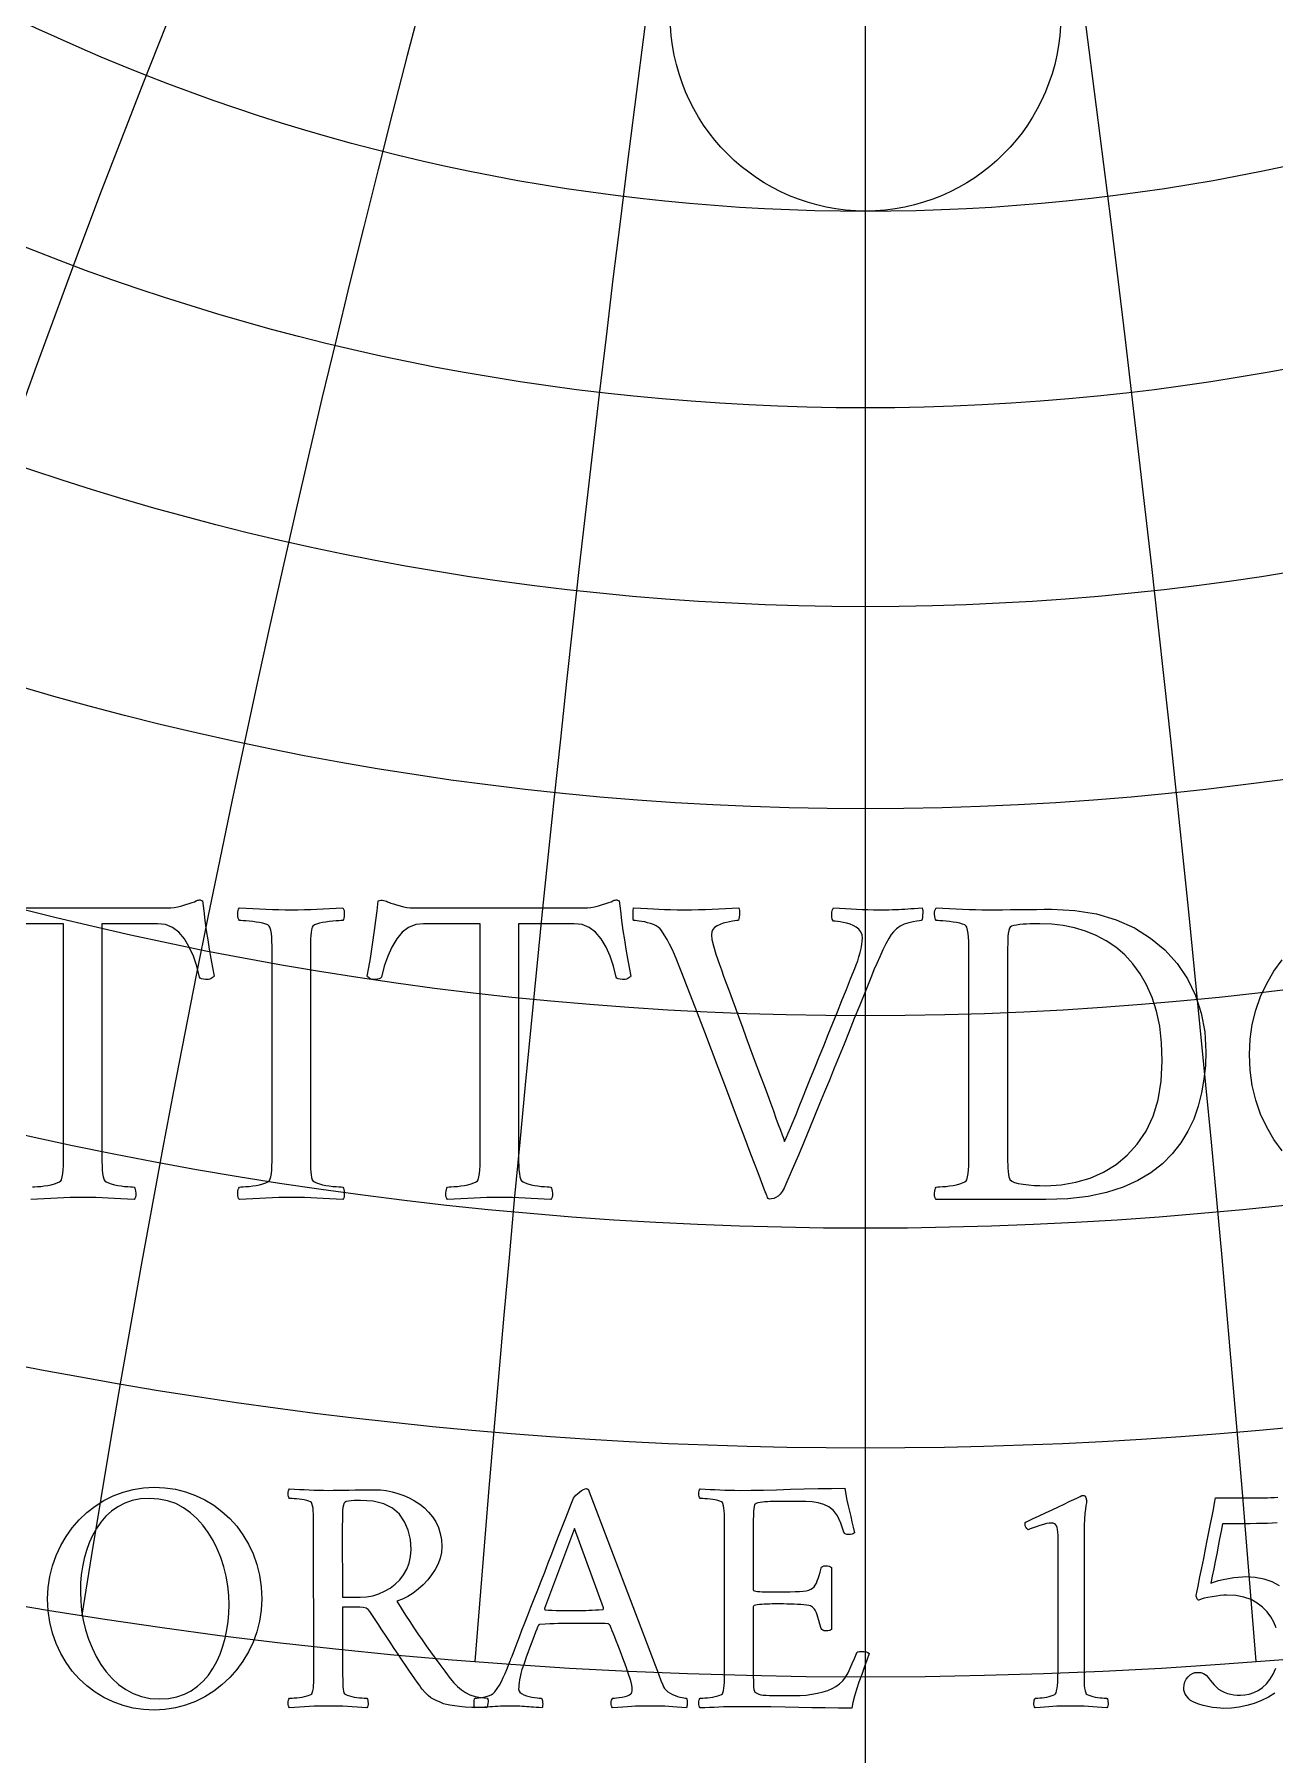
# Model space of a CAD drawing. Header units: millimetres. Extents: x -55 to 55, y -55 to 56.
# Drawn here: x -7.87 to 3.87, y -16.48 to -0.18 of the extents above; entities that cross this region are included whole.
import ezdxf

# ---------------------------------------------------------------- set-up
doc = ezdxf.new("R2010")
doc.units = ezdxf.units.MM
for name, color, linetype in [('CUT_INNER', 6, 'Continuous'), ('CUT_OUTER', 1, 'Continuous'), ('ENGRAVE', 7, 'Continuous'), ('ENGRAVE_FINE', 8, 'Continuous'), ('TEXT', 5, 'Continuous')]:
    doc.layers.add(name, color=color, linetype=linetype)

msp = doc.modelspace()

# ---------------------------------------------------------------- linework, layer by layer
at = {"layer": 'CUT_INNER'}
msp.add_circle((0, 0), 1.85, dxfattribs=at)
at = {"layer": 'CUT_OUTER'}
msp.add_arc((-0.0002, -0.0001), 54.7499, 132.89036, 87.80158, dxfattribs=at)
at = {"layer": 'ENGRAVE'}
msp.add_lwpolyline([(0, -54), (0, 54)], dxfattribs=at)
for centre, radius in [((0, 0), 54), ((0, 20.5693), 28.0828), ((0, 19.0262), 24.6247), ((0, 17.7713), 21.4865), ((0, 0), 35.3478), ((0, 16.7477), 18.6002), ((0, 0), 23.1383)]:
    msp.add_circle(centre, radius, dxfattribs=at)
for centre, radius, start, end in [((0, 22.4797), 31.9512, 104.6529, 75.3471), ((0, 24.8695), 36.3547, 147.33942, 32.66058), ((0, 27.9026), 41.4714, 169.60534, 10.39466), ((0, 31.8273), 47.5652, 186.81771, 353.18229)]:
    msp.add_arc(centre, radius, start, end, dxfattribs=at)
at = {"layer": 'ENGRAVE_FINE'}
for centre, radius, start, end in [((-299.594, -39.2577), 304.2157, 4.461368, 17.676322), ((-299.594, -39.2577), 304.2157, 4.461368, 17.676322), ((299.594, -39.2577), 304.2157, 162.323678, 175.538632), ((299.594, -39.2577), 304.2157, 162.323678, 175.538632), ((-145.1396, -39.2577), 154.4544, 8.977692, 35.48643), ((-145.1396, -39.2577), 154.4544, 8.977692, 35.48643), ((145.1396, -39.2577), 154.4544, 144.51357, 171.022308), ((145.1396, -39.2577), 154.4544, 144.51357, 171.022308), ((-91.4982, -39.2577), 105.653, 13.606314, 53.548789), ((-91.4982, -39.2577), 105.653, 13.606314, 53.548789), ((91.4982, -39.2577), 105.653, 126.451211, 166.393686), ((91.4982, -39.2577), 105.653, 126.451211, 166.393686), ((-62.9562, -39.2577), 82.1834, 18.409528, 71.93986), ((-62.9562, -39.2577), 82.1834, 18.409528, 71.93986), ((62.9562, -39.2577), 82.1834, 108.06014, 161.590472), ((62.9562, -39.2577), 82.1834, 108.06014, 161.590472), ((-44.3267, -39.2577), 68.9601, 23.457516, 90.642678), ((-44.3267, -39.2577), 68.9601, 23.457516, 90.642678), ((44.3267, -39.2577), 68.9601, 89.357322, 156.542484), ((44.3267, -39.2577), 68.9601, 89.357322, 156.542484), ((-30.4994, -39.2577), 60.9988, 28.831877, 104.724148), ((-30.4994, -39.2577), 60.9988, 28.831877, 104.724148), ((30.4994, -39.2577), 60.9988, 75.275852, 151.168123), ((30.4994, -39.2577), 60.9988, 75.275852, 151.168123), ((-19.2273, -39.2577), 56.2168, 34.62999, 115.09932), ((-19.2273, -39.2577), 56.2168, 34.62999, 115.09932), ((19.2273, -39.2577), 56.2168, 64.90068, 145.37001), ((19.2273, -39.2577), 56.2168, 64.90068, 145.37001), ((-9.3147, -39.2577), 53.6414, 40.97049, 124.0989), ((-9.3147, -39.2577), 53.6414, 40.97049, 124.0989), ((9.3147, -39.2577), 53.6414, 55.9011, 139.02951), ((9.3147, -39.2577), 53.6414, 55.9011, 139.02951), ((0, 54.4824), 77.4375, 225.796451, 314.203549)]:
    msp.add_arc(centre, radius, start, end, dxfattribs=at)
at = {"layer": 'TEXT'}
for points in [[(-8.2351, -8.4535), (-6.6085, -8.4535), (-6.5811, -8.4522), (-6.55, -8.4482), (-6.5151, -8.4416), (-6.4765, -8.4322), (-6.4387, -8.4219), (-6.4063, -8.412), (-6.3791, -8.4027), (-6.3573, -8.3939), (-6.3416, -8.3865), (-6.3285, -8.3811), (-6.3182, -8.378), (-6.3105, -8.3769), (-6.3038, -8.3774), (-6.2966, -8.379), (-6.2889, -8.3817), (-6.2806, -8.3854), (-6.2696, -8.4804), (-6.2578, -8.5738), (-6.2451, -8.6656), (-6.2317, -8.7559), (-6.2174, -8.8445), (-6.2024, -8.9315), (-6.1866, -9.0169), (-6.1699, -9.1008), (-6.175, -9.1053), (-6.1816, -9.1103), (-6.1899, -9.1159), (-6.1997, -9.122), (-6.2109, -9.1274), (-6.2232, -9.1306), (-6.2365, -9.1316), (-6.2508, -9.1306), (-6.2721, -9.1292), (-6.2892, -9.1252), (-6.3019, -9.1186), (-6.3105, -9.1093), (-6.3352, -9.0052), (-6.3669, -8.9102), (-6.4055, -8.8242), (-6.451, -8.7473), (-6.5037, -8.684), (-6.5638, -8.6388), (-6.6314, -8.6116), (-6.7065, -8.6026), (-7.2345, -8.6026), (-7.2345, -10.7231), (-7.2343, -10.7691), (-7.2339, -10.8136), (-7.2333, -10.8564), (-7.2323, -10.8977), (-7.2303, -10.9362), (-7.2265, -10.9711), (-7.2207, -11.0022), (-7.2132, -11.0297), (-7.2057, -11.04), (-7.1919, -11.0499), (-7.1716, -11.0592), (-7.145, -11.068), (-7.1148, -11.0758), (-7.0838, -11.0824), (-7.052, -11.0875), (-7.0194, -11.0914), (-6.9889, -11.0942), (-6.9635, -11.0962), (-6.9432, -11.0974), (-6.9279, -11.0978), (-6.9221, -11.1079), (-6.9178, -11.1212), (-6.9147, -11.1377), (-6.913, -11.1574), (-6.9131, -11.1771), (-6.9156, -11.1936), (-6.9206, -11.2069), (-6.9279, -11.217), (-6.9911, -11.2129), (-7.053, -11.209), (-7.1135, -11.2054), (-7.1727, -11.2021), (-7.2317, -11.1993), (-7.2914, -11.1973), (-7.3519, -11.1961), (-7.4133, -11.1957), (-7.4732, -11.1961), (-7.5336, -11.1973), (-7.5945, -11.1993), (-7.656, -11.2021), (-7.718, -11.2054), (-7.7805, -11.209), (-7.8436, -11.2129), (-7.9072, -11.217)], [(-7.8918, -11.0974), (-7.871, -11.0962), (-7.845, -11.0942), (-7.8135, -11.0914), (-7.7799, -11.0875), (-7.747, -11.0824), (-7.7149, -11.0758), (-7.6837, -11.068), (-7.6564, -11.0592), (-7.6363, -11.0499), (-7.6234, -11.04), (-7.6177, -11.0297), (-7.6101, -11.0022), (-7.6044, -10.9711), (-7.6005, -10.9362), (-7.5985, -10.8977), (-7.5976, -10.8564), (-7.5969, -10.8136), (-7.5965, -10.7691), (-7.5964, -10.7231), (-7.5964, -8.6026), (-8.1329, -8.6026)], [(3.9468, -10.754), (3.869, -10.6464), (3.801, -10.5304), (3.7428, -10.4059), (3.6963, -10.274), (3.663, -10.136), (3.643, -9.9919), (3.6364, -9.8417), (3.643, -9.6972), (3.663, -9.5574), (3.6963, -9.4225), (3.7428, -9.2924), (3.801, -9.1685), (3.869, -9.0523), (3.9468, -8.9439)], [(3.8906, -15.2753), (3.869, -15.2223), (3.8405, -15.1708), (3.8047, -15.1233), (3.7615, -15.0797), (3.7109, -15.0402), (3.652, -15.0074), (3.584, -14.9839), (3.5067, -14.9699), (3.4203, -14.9652), (3.3925, -14.9661), (3.3604, -14.9688), (3.3239, -14.9733), (3.283, -14.9795), (3.2428, -14.987), (3.2087, -14.9951), (3.1806, -15.0038), (3.1584, -15.0131), (3.1537, -15.0122), (3.1492, -15.0095), (3.1449, -15.005), (3.1409, -14.9987), (3.1374, -14.9914), (3.1349, -14.9839), (3.1334, -14.9763), (3.1329, -14.9684), (3.1504, -14.8805), (3.168, -14.7927), (3.1856, -14.7049), (3.2031, -14.6171), (3.2204, -14.5308), (3.2371, -14.4474), (3.2531, -14.3671), (3.2686, -14.2897), (3.2829, -14.2174), (3.2953, -14.152), (3.306, -14.0936), (3.3149, -14.0422), (3.7748, -14.0422), (3.8069, -14.0418), (3.8394, -14.0406), (3.8724, -14.0386), (3.9057, -14.0359)], [(3.8977, -14.2786), (3.8546, -14.2818), (3.8079, -14.2846), (3.7572, -14.2865), (3.7025, -14.2877), (3.6438, -14.2881), (3.382, -14.2881), (3.3677, -14.3587), (3.3536, -14.4299), (3.3398, -14.5016), (3.3261, -14.574), (3.3124, -14.6457), (3.2985, -14.7157), (3.2845, -14.7838), (3.2702, -14.8502), (3.3046, -14.8379), (3.344, -14.8267), (3.3885, -14.8164), (3.4379, -14.8071), (3.4871, -14.7994), (3.5309, -14.7939), (3.5693, -14.7906), (3.6023, -14.7895), (3.6023, -14.7895), (3.6914, -14.7947), (3.7736, -14.8103), (3.8487, -14.8362), (3.9169, -14.8726)], [(3.8777, -15.8942), (3.8159, -15.9316), (3.7507, -15.9637), (3.6822, -15.9903), (3.6115, -16.0113), (3.54, -16.0262), (3.4678, -16.0352), (3.3947, -16.0382), (3.3625, -16.0371), (3.3265, -16.0338), (3.2867, -16.0283), (3.243, -16.0206), (3.1986, -16.0106), (3.1564, -15.9979), (3.1164, -15.9826), (3.0786, -15.9648), (3.0714, -15.9584), (3.0626, -15.9488), (3.0522, -15.936), (3.0403, -15.92), (3.0291, -15.9023), (3.0211, -15.8841), (3.0163, -15.8656), (3.0147, -15.8466), (3.0172, -15.8147), (3.0247, -15.7859), (3.0372, -15.7604), (3.0546, -15.738), (3.0753, -15.7199), (3.0973, -15.7069), (3.1208, -15.6991), (3.1456, -15.6965), (3.1759, -15.6996), (3.2027, -15.7089), (3.2262, -15.7243), (3.2462, -15.746), (3.2647, -15.7701), (3.2834, -15.7927), (3.3022, -15.814), (3.3213, -15.8338), (3.3447, -15.8545), (3.3704, -15.8717), (3.3982, -15.8856), (3.4283, -15.8961), (3.4593, -15.9038), (3.4901, -15.9093), (3.5208, -15.9126), (3.5512, -15.9137), (3.5928, -15.9108), (3.6347, -15.9021), (3.6767, -15.8876), (3.7189, -15.8674), (3.7595, -15.8404), (3.7967, -15.8059), (3.8306, -15.7638), (3.861, -15.7141), (3.8861, -15.6561)]]:
    msp.add_lwpolyline(points, dxfattribs=at)
for points in [[(-5.4375, -8.4706), (-5.3762, -8.4702), (-5.3157, -8.469), (-5.2559, -8.467), (-5.197, -8.4642), (-5.1378, -8.4611), (-5.0772, -8.4583), (-5.0153, -8.4558), (-4.9521, -8.4535), (-4.9448, -8.4636), (-4.9399, -8.477), (-4.9374, -8.4935), (-4.9372, -8.5131), (-4.939, -8.5328), (-4.942, -8.5493), (-4.9464, -8.5626), (-4.9521, -8.5728), (-4.9676, -8.5732), (-4.9883, -8.5744), (-5.0144, -8.5764), (-5.0458, -8.5791), (-5.0793, -8.5827), (-5.1118, -8.5871), (-5.1432, -8.5923), (-5.1735, -8.5983), (-5.2002, -8.6055), (-5.2204, -8.6143), (-5.2342, -8.6247), (-5.2417, -8.6366), (-5.2474, -8.6595), (-5.2518, -8.6856), (-5.2549, -8.7149), (-5.2566, -8.7473), (-5.2575, -8.7822), (-5.2582, -8.8187), (-5.2586, -8.8567), (-5.2587, -8.8964), (-5.2587, -8.9028), (-5.2587, -8.9091), (-5.2587, -8.9155), (-5.2587, -8.9219), (-5.2587, -8.9283), (-5.2587, -8.9347), (-5.2587, -8.9411), (-5.2587, -8.9475), (-5.2587, -10.7231), (-5.2587, -10.7295), (-5.2587, -10.7359), (-5.2587, -10.7422), (-5.2587, -10.7486), (-5.2587, -10.755), (-5.2587, -10.7614), (-5.2587, -10.7678), (-5.2587, -10.7742), (-5.2586, -10.8137), (-5.2582, -10.8514), (-5.2575, -10.8871), (-5.2566, -10.9211), (-5.2549, -10.9526), (-5.2518, -10.9812), (-5.2474, -11.0069), (-5.2417, -11.0297), (-5.2342, -11.04), (-5.2204, -11.0499), (-5.2002, -11.0592), (-5.1735, -11.068), (-5.1432, -11.0758), (-5.1118, -11.0824), (-5.0793, -11.0875), (-5.0458, -11.0914), (-5.0144, -11.0942), (-4.9883, -11.0962), (-4.9676, -11.0974), (-4.9521, -11.0978), (-4.9464, -11.1079), (-4.942, -11.1212), (-4.939, -11.1377), (-4.9372, -11.1574), (-4.9374, -11.1771), (-4.9399, -11.1936), (-4.9448, -11.2069), (-4.9521, -11.217), (-5.0153, -11.2129), (-5.0772, -11.209), (-5.1378, -11.2054), (-5.197, -11.2021), (-5.2559, -11.1993), (-5.3157, -11.1973), (-5.3762, -11.1961), (-5.4375, -11.1957), (-5.4974, -11.1961), (-5.5578, -11.1973), (-5.6188, -11.1993), (-5.6803, -11.2021), (-5.7423, -11.2054), (-5.8048, -11.209), (-5.8679, -11.2129), (-5.9315, -11.217), (-5.9388, -11.2069), (-5.9437, -11.1936), (-5.9463, -11.1771), (-5.9464, -11.1574), (-5.9447, -11.1377), (-5.9416, -11.1212), (-5.9372, -11.1079), (-5.9315, -11.0978), (-5.916, -11.0974), (-5.8953, -11.0962), (-5.8692, -11.0942), (-5.8378, -11.0914), (-5.8041, -11.0875), (-5.7713, -11.0824), (-5.7392, -11.0758), (-5.7079, -11.068), (-5.6807, -11.0592), (-5.6606, -11.0499), (-5.6477, -11.04), (-5.6419, -11.0297), (-5.6344, -11.0022), (-5.6286, -10.9711), (-5.6248, -10.9362), (-5.6228, -10.8977), (-5.6218, -10.8564), (-5.6212, -10.8136), (-5.6208, -10.7691), (-5.6206, -10.7231), (-5.6206, -8.9475), (-5.6208, -8.9013), (-5.6212, -8.8565), (-5.6218, -8.8129), (-5.6228, -8.7708), (-5.6248, -8.7312), (-5.6286, -8.6957), (-5.6344, -8.6642), (-5.6419, -8.6366), (-5.6477, -8.6247), (-5.6606, -8.6143), (-5.6807, -8.6055), (-5.7079, -8.5983), (-5.7392, -8.5923), (-5.7713, -8.5871), (-5.8041, -8.5827), (-5.8378, -8.5791), (-5.8692, -8.5764), (-5.8953, -8.5744), (-5.916, -8.5732), (-5.9315, -8.5728), (-5.9372, -8.5626), (-5.9416, -8.5493), (-5.9447, -8.5328), (-5.9464, -8.5131), (-5.9463, -8.4935), (-5.9437, -8.477), (-5.9388, -8.4636), (-5.9315, -8.4535), (-5.8679, -8.4558), (-5.8048, -8.4583), (-5.7423, -8.4611), (-5.6803, -8.4642), (-5.6188, -8.467), (-5.5578, -8.469), (-5.4974, -8.4702), (-5.4375, -8.4706)], [(-2.6613, -8.4535), (-2.6339, -8.4522), (-2.6027, -8.4482), (-2.5679, -8.4416), (-2.5293, -8.4322), (-2.4915, -8.4219), (-2.459, -8.412), (-2.4319, -8.4027), (-2.4101, -8.3939), (-2.3944, -8.3865), (-2.3813, -8.3811), (-2.3709, -8.378), (-2.3632, -8.3769), (-2.3566, -8.3774), (-2.3494, -8.379), (-2.3417, -8.3817), (-2.3334, -8.3854), (-2.3224, -8.4804), (-2.3105, -8.5738), (-2.2979, -8.6656), (-2.2845, -8.7559), (-2.2702, -8.8445), (-2.2552, -8.9315), (-2.2393, -9.0169), (-2.2227, -9.1008), (-2.2278, -9.1053), (-2.2344, -9.1103), (-2.2427, -9.1159), (-2.2525, -9.122), (-2.2637, -9.1274), (-2.2759, -9.1306), (-2.2892, -9.1316), (-2.3036, -9.1306), (-2.3249, -9.1292), (-2.3419, -9.1252), (-2.3547, -9.1186), (-2.3632, -9.1093), (-2.388, -9.0052), (-2.4196, -8.9102), (-2.4582, -8.8242), (-2.5037, -8.7473), (-2.5564, -8.684), (-2.6166, -8.6388), (-2.6842, -8.6116), (-2.7592, -8.6026), (-3.2872, -8.6026), (-3.2872, -10.7231), (-3.2871, -10.7691), (-3.2867, -10.8136), (-3.286, -10.8564), (-3.2851, -10.8977), (-3.2831, -10.9362), (-3.2792, -10.9711), (-3.2735, -11.0022), (-3.2659, -11.0297), (-3.2585, -11.04), (-3.2446, -11.0499), (-3.2244, -11.0592), (-3.1978, -11.068), (-3.1676, -11.0758), (-3.1366, -11.0824), (-3.1048, -11.0875), (-3.0722, -11.0914), (-3.0417, -11.0942), (-3.0163, -11.0962), (-2.9959, -11.0974), (-2.9806, -11.0978), (-2.9749, -11.1079), (-2.9705, -11.1212), (-2.9675, -11.1377), (-2.9657, -11.1574), (-2.9659, -11.1771), (-2.9684, -11.1936), (-2.9733, -11.2069), (-2.9806, -11.217), (-3.0439, -11.2129), (-3.1057, -11.209), (-3.1663, -11.2054), (-3.2255, -11.2021), (-3.2844, -11.1993), (-3.3442, -11.1973), (-3.4047, -11.1961), (-3.4661, -11.1957), (-3.5259, -11.1961), (-3.5864, -11.1973), (-3.6473, -11.1993), (-3.7088, -11.2021), (-3.7708, -11.2054), (-3.8333, -11.209), (-3.8964, -11.2129), (-3.96, -11.217), (-3.9673, -11.2069), (-3.9722, -11.1936), (-3.9748, -11.1771), (-3.9749, -11.1574), (-3.9732, -11.1377), (-3.9701, -11.1212), (-3.9657, -11.1079), (-3.96, -11.0978), (-3.9446, -11.0974), (-3.9238, -11.0962), (-3.8977, -11.0942), (-3.8663, -11.0914), (-3.8327, -11.0875), (-3.7998, -11.0824), (-3.7677, -11.0758), (-3.7365, -11.068), (-3.7092, -11.0592), (-3.6891, -11.0499), (-3.6762, -11.04), (-3.6705, -11.0297), (-3.6629, -11.0022), (-3.6571, -10.9711), (-3.6533, -10.9362), (-3.6513, -10.8977), (-3.6504, -10.8564), (-3.6497, -10.8136), (-3.6493, -10.7691), (-3.6492, -10.7231), (-3.6492, -8.6026), (-4.1857, -8.6026), (-4.2607, -8.6116), (-4.3283, -8.6388), (-4.3885, -8.684), (-4.4412, -8.7473), (-4.4869, -8.8242), (-4.5263, -8.9102), (-4.5593, -9.0052), (-4.5859, -9.1093), (-4.5945, -9.1186), (-4.6072, -9.1252), (-4.6243, -9.1292), (-4.6455, -9.1306), (-4.6598, -9.1316), (-4.6727, -9.1306), (-4.6843, -9.1274), (-4.6945, -9.122), (-4.7034, -9.1159), (-4.711, -9.1103), (-4.7173, -9.1053), (-4.7222, -9.1008), (-4.7057, -9.0169), (-4.6903, -8.9315), (-4.6759, -8.8445), (-4.6626, -8.7559), (-4.6501, -8.6656), (-4.6381, -8.5738), (-4.6267, -8.4804), (-4.6157, -8.3854), (-4.6046, -8.3821), (-4.5923, -8.3806), (-4.579, -8.381), (-4.5646, -8.3833), (-4.5505, -8.3866), (-4.538, -8.3902), (-4.5271, -8.3941), (-4.5178, -8.3982), (-4.4966, -8.4068), (-4.4715, -8.4157), (-4.4424, -8.4249), (-4.4092, -8.4344), (-4.3753, -8.4428), (-4.3438, -8.4487), (-4.3146, -8.4523), (-4.2879, -8.4535)], [(-1.716, -8.4706), (-1.6484, -8.4702), (-1.5819, -8.469), (-1.5164, -8.467), (-1.452, -8.4642), (-1.3884, -8.4611), (-1.3253, -8.4583), (-1.2628, -8.4558), (-1.2008, -8.4535), (-1.1972, -8.464), (-1.1949, -8.4785), (-1.194, -8.497), (-1.1944, -8.5195), (-1.1961, -8.5412), (-1.1992, -8.5573), (-1.2036, -8.5678), (-1.2093, -8.5728), (-1.2206, -8.5734), (-1.2375, -8.5754), (-1.26, -8.5787), (-1.2881, -8.5834), (-1.3185, -8.5898), (-1.3482, -8.5983), (-1.3771, -8.609), (-1.4052, -8.6217), (-1.4294, -8.6376), (-1.4467, -8.6574), (-1.4571, -8.6812), (-1.4605, -8.709), (-1.4557, -8.7521), (-1.4414, -8.8133), (-1.4174, -8.8926), (-1.3839, -8.99), (-1.3654, -9.0407), (-1.344, -9.0992), (-1.3196, -9.1653), (-1.2923, -9.2391), (-1.2629, -9.3189), (-1.2322, -9.4025), (-1.2001, -9.4902), (-1.1667, -9.5819), (-1.1325, -9.6756), (-1.098, -9.7693), (-1.0633, -9.863), (-1.0283, -9.9566), (-0.994, -10.0484), (-0.9613, -10.1365), (-0.9301, -10.2209), (-0.9006, -10.3015), (-0.8732, -10.3767), (-0.8484, -10.4447), (-0.8263, -10.5055), (-0.8069, -10.5591), (-0.7908, -10.6035), (-0.7787, -10.6363), (-0.7706, -10.6577), (-0.7665, -10.6677), (-0.7598, -10.6532), (-0.7484, -10.6267), (-0.7321, -10.5883), (-0.7111, -10.5379), (-0.6862, -10.4776), (-0.6584, -10.4096), (-0.6277, -10.3339), (-0.594, -10.2504), (-0.5579, -10.1609), (-0.52, -10.0668), (-0.4802, -9.9682), (-0.4386, -9.8651), (-0.3959, -9.7593), (-0.3529, -9.6527), (-0.3096, -9.5453), (-0.2661, -9.4371), (-0.2231, -9.3302), (-0.1815, -9.2264), (-0.1412, -9.1258), (-0.1022, -9.0284), (-0.0878, -8.9916), (-0.0745, -8.9539), (-0.0623, -8.915), (-0.0511, -8.8751), (-0.0418, -8.8362), (-0.0351, -8.8006), (-0.0311, -8.7681), (-0.0298, -8.7388), (-0.0334, -8.7069), (-0.0442, -8.6792), (-0.0621, -8.6558), (-0.0873, -8.6366), (-0.1166, -8.6209), (-0.1469, -8.6079), (-0.1783, -8.5975), (-0.2108, -8.5898), (-0.2412, -8.5842), (-0.2667, -8.5802), (-0.287, -8.5778), (-0.3023, -8.577), (-0.3098, -8.5702), (-0.3151, -8.5584), (-0.3183, -8.5415), (-0.3194, -8.5195), (-0.3183, -8.497), (-0.3151, -8.4785), (-0.3098, -8.464), (-0.3023, -8.4535), (-0.2456, -8.4558), (-0.1905, -8.4583), (-0.1371, -8.4611), (-0.0852, -8.4642), (-0.0333, -8.467), (0.0202, -8.469), (0.0753, -8.4702), (0.132, -8.4706), (0.1784, -8.4704), (0.2198, -8.47), (0.2561, -8.4694), (0.2874, -8.4684), (0.316, -8.4672), (0.3444, -8.4658), (0.3724, -8.464), (0.4003, -8.462), (0.4295, -8.4599), (0.462, -8.4578), (0.4977, -8.4557), (0.5365, -8.4535), (0.54, -8.4642), (0.5418, -8.4791), (0.5421, -8.4982), (0.5408, -8.5217), (0.5384, -8.544), (0.5355, -8.56), (0.532, -8.5696), (0.528, -8.5728), (0.5111, -8.5741), (0.486, -8.5781), (0.4526, -8.5847), (0.4109, -8.594), (0.3674, -8.6074), (0.3284, -8.626), (0.2939, -8.6499), (0.264, -8.6792), (0.2434, -8.706), (0.2198, -8.7436), (0.1933, -8.7922), (0.1639, -8.8517), (0.134, -8.9159), (0.1059, -8.9789), (0.0797, -9.0405), (0.0554, -9.1008), (-0.0009, -9.2405), (-0.0548, -9.3743), (-0.1063, -9.5023), (-0.1554, -9.6245), (-0.2031, -9.7427), (-0.2502, -9.8587), (-0.2967, -9.9726), (-0.3428, -10.0844), (-0.3889, -10.1961), (-0.4359, -10.31), (-0.4837, -10.4261), (-0.5323, -10.5442), (-0.5828, -10.6667), (-0.6366, -10.7955), (-0.6935, -10.9307), (-0.7537, -11.0722), (-0.7711, -11.1095), (-0.7893, -11.1404), (-0.8084, -11.1649), (-0.8282, -11.183), (-0.8486, -11.196), (-0.8692, -11.2053), (-0.8901, -11.2109), (-0.9112, -11.2128), (-0.9173, -11.211), (-0.9229, -11.2058), (-0.928, -11.1972), (-0.9325, -11.1851), (-0.9368, -11.1722), (-0.941, -11.1611), (-0.9453, -11.1519), (-0.9495, -11.1446), (-1.0186, -10.9625), (-1.0853, -10.7864), (-1.1495, -10.6165), (-1.2114, -10.4527), (-1.2724, -10.2913), (-1.3338, -10.1285), (-1.3958, -9.9645), (-1.4584, -9.7991), (-1.5232, -9.6288), (-1.592, -9.4499), (-1.6648, -9.2626), (-1.7415, -9.0667), (-1.7648, -9.0065), (-1.7879, -8.9496), (-1.8106, -8.8958), (-1.8331, -8.8453), (-1.8561, -8.7974), (-1.8805, -8.7516), (-1.9061, -8.708), (-1.9332, -8.6664), (-1.9459, -8.6502), (-1.963, -8.6356), (-1.9843, -8.6225), (-2.0098, -8.6111), (-2.0374, -8.6012), (-2.0646, -8.593), (-2.0916, -8.5863), (-2.1184, -8.5813), (-2.1433, -8.5775), (-2.1647, -8.5749), (-2.1827, -8.5733), (-2.1972, -8.5728), (-2.199, -8.5692), (-2.2004, -8.5584), (-2.2012, -8.5404), (-2.2014, -8.5153), (-2.2012, -8.4899), (-2.2004, -8.4711), (-2.199, -8.459), (-2.1972, -8.4535), (-2.1278, -8.4558), (-2.0646, -8.4583), (-2.0075, -8.4611), (-1.9566, -8.4642), (-1.9056, -8.467), (-1.8485, -8.469), (-1.7853, -8.4702), (-1.716, -8.4706)], [(1.7628, -8.4663), (1.9827, -8.4774), (2.1865, -8.5105), (2.3744, -8.5657), (2.5463, -8.643), (2.7007, -8.7394), (2.8359, -8.8517), (2.9519, -8.9799), (3.0488, -9.1242), (3.1252, -9.2816), (3.1797, -9.4494), (3.2124, -9.6276), (3.2234, -9.8161), (3.2188, -9.9473), (3.2053, -10.0769), (3.1826, -10.2049), (3.151, -10.3313), (3.1085, -10.4538), (3.0536, -10.5698), (2.9861, -10.6794), (2.9061, -10.7827), (2.8123, -10.8776), (2.7033, -10.9621), (2.5792, -11.0362), (2.4399, -11.0999), (2.2839, -11.1511), (2.1099, -11.1877), (1.9177, -11.2097), (1.7075, -11.217), (0.6685, -11.217), (0.6612, -11.2069), (0.6563, -11.1936), (0.6537, -11.1771), (0.6536, -11.1574), (0.6553, -11.1377), (0.6584, -11.1212), (0.6628, -11.1079), (0.6685, -11.0978), (0.684, -11.0974), (0.7047, -11.0962), (0.7308, -11.0942), (0.7622, -11.0914), (0.7959, -11.0875), (0.8287, -11.0824), (0.8608, -11.0758), (0.8921, -11.068), (0.9193, -11.0592), (0.9394, -11.0499), (0.9523, -11.04), (0.9581, -11.0297), (0.9656, -11.0022), (0.9714, -10.9711), (0.9752, -10.9362), (0.9772, -10.8977), (0.9782, -10.8564), (0.9788, -10.8136), (0.9792, -10.7691), (0.9794, -10.7231), (0.9794, -8.9475), (0.9792, -8.9013), (0.9788, -8.8565), (0.9782, -8.8129), (0.9772, -8.7708), (0.9752, -8.7312), (0.9714, -8.6957), (0.9656, -8.6642), (0.9581, -8.6366), (0.9523, -8.6247), (0.9394, -8.6143), (0.9193, -8.6055), (0.8921, -8.5983), (0.8608, -8.5923), (0.8287, -8.5871), (0.7959, -8.5827), (0.7622, -8.5791), (0.7308, -8.5764), (0.7047, -8.5744), (0.684, -8.5732), (0.6685, -8.5728), (0.6628, -8.5626), (0.6584, -8.5493), (0.6553, -8.5328), (0.6536, -8.5131), (0.6537, -8.4935), (0.6563, -8.477), (0.6612, -8.4636), (0.6685, -8.4535), (0.7321, -8.4558), (0.7952, -8.4583), (0.8577, -8.4611), (0.9197, -8.4642), (0.9812, -8.467), (1.0422, -8.469), (1.1026, -8.4702), (1.1625, -8.4706), (1.2271, -8.4704), (1.2976, -8.47), (1.374, -8.4694), (1.4563, -8.4684), (1.5393, -8.4675), (1.6181, -8.4668), (1.6926, -8.4664), (1.7628, -8.4663)], [(1.3455, -8.956), (1.3455, -10.7273), (1.3455, -10.7445), (1.3455, -10.7662), (1.3455, -10.7924), (1.3455, -10.8231), (1.3459, -10.8559), (1.3471, -10.8881), (1.3491, -10.9197), (1.3519, -10.9509), (1.3553, -10.9787), (1.3589, -11.0004), (1.3627, -11.016), (1.3668, -11.0254), (1.3843, -11.0411), (1.411, -11.0541), (1.4471, -11.0645), (1.4925, -11.0722), (1.5434, -11.0778), (1.5962, -11.0818), (1.6509, -11.0842), (1.7075, -11.085), (1.8535, -11.077), (1.9933, -11.0531), (2.127, -11.0132), (2.2546, -10.9573), (2.3732, -10.885), (2.4798, -10.796), (2.5744, -10.6902), (2.657, -10.5677), (2.7241, -10.4278), (2.772, -10.2701), (2.8007, -10.0946), (2.8103, -9.9013), (2.8043, -9.7312), (2.7864, -9.5745), (2.7564, -9.431), (2.7145, -9.3009), (2.6624, -9.1831), (2.6017, -9.0768), (2.5325, -8.9819), (2.4548, -8.8985), (2.3701, -8.8261), (2.2802, -8.7644), (2.1849, -8.7133), (2.0843, -8.6728), (1.9799, -8.6421), (1.873, -8.6201), (1.7638, -8.607), (1.6521, -8.6026), (1.6367, -8.6027), (1.6159, -8.6031), (1.5899, -8.6038), (1.5585, -8.6047), (1.5249, -8.6062), (1.4925, -8.6084), (1.461, -8.6115), (1.4307, -8.6153), (1.4041, -8.6204), (1.3839, -8.627), (1.37, -8.6353), (1.3626, -8.6451), (1.3569, -8.6682), (1.3525, -8.6946), (1.3494, -8.7246), (1.3477, -8.758), (1.3467, -8.7935), (1.3461, -8.8298), (1.3457, -8.867), (1.3455, -8.9049), (1.3455, -8.9113), (1.3455, -8.9177), (1.3455, -8.924), (1.3455, -8.9304), (1.3455, -8.9368), (1.3455, -8.9432), (1.3455, -8.9496), (1.3455, -8.956)], [(-6.7384, -13.9432), (-6.6361, -13.948), (-6.5368, -13.9624), (-6.4405, -13.9864), (-6.3472, -14.0199), (-6.2581, -14.0623), (-6.1743, -14.1129), (-6.096, -14.1717), (-6.023, -14.2386), (-5.9565, -14.3129), (-5.8973, -14.3935), (-5.8455, -14.4806), (-5.8011, -14.574), (-5.7655, -14.6731), (-5.74, -14.7772), (-5.7247, -14.8862), (-5.7196, -15.0003), (-5.7247, -15.1086), (-5.74, -15.2131), (-5.7655, -15.3138), (-5.8011, -15.4107), (-5.8455, -15.5029), (-5.8973, -15.5895), (-5.9565, -15.6706), (-6.023, -15.746), (-6.096, -15.8147), (-6.1743, -15.8753), (-6.2581, -15.928), (-6.3472, -15.9727), (-6.4405, -16.0084), (-6.5368, -16.0338), (-6.6361, -16.0491), (-6.7384, -16.0542), (-6.8393, -16.0494), (-6.9376, -16.035), (-7.0333, -16.0111), (-7.1264, -15.9775), (-7.2154, -15.9351), (-7.2989, -15.8845), (-7.3767, -15.8257), (-7.449, -15.7588), (-7.5147, -15.6845), (-7.5731, -15.6039), (-7.6241, -15.5169), (-7.6677, -15.4235), (-7.7026, -15.3246), (-7.7276, -15.2211), (-7.7426, -15.113), (-7.7475, -15.0003), (-7.7426, -14.8919), (-7.7276, -14.7871), (-7.7026, -14.6859), (-7.6677, -14.5883), (-7.6241, -14.4954), (-7.5731, -14.4083), (-7.5147, -14.327), (-7.449, -14.2514), (-7.3767, -14.1828), (-7.2989, -14.1221), (-7.2154, -14.0694), (-7.1264, -14.0247), (-7.0333, -13.989), (-6.9376, -13.9636), (-6.8393, -13.9483), (-6.7384, -13.9432)], [(-4.6466, -13.9656), (-4.5935, -13.9678), (-4.5396, -13.9744), (-4.4849, -13.9854), (-4.4295, -14.0007), (-4.3747, -14.0203), (-4.3221, -14.0438), (-4.2717, -14.0714), (-4.2235, -14.1029), (-4.1787, -14.1385), (-4.1384, -14.1784), (-4.1028, -14.2224), (-4.0718, -14.2706), (-4.0466, -14.323), (-4.0287, -14.3796), (-4.0179, -14.4403), (-4.0143, -14.5053), (-4.0182, -14.5608), (-4.0299, -14.6155), (-4.0493, -14.6694), (-4.0766, -14.7225), (-4.1099, -14.7736), (-4.1476, -14.8215), (-4.1897, -14.8662), (-4.2362, -14.9077), (-4.2854, -14.9448), (-4.3356, -14.9764), (-4.3868, -15.0023), (-4.439, -15.0227), (-4.3979, -15.0899), (-4.3576, -15.1544), (-4.3181, -15.2161), (-4.2794, -15.275), (-4.2406, -15.3323), (-4.2011, -15.3895), (-4.1608, -15.4465), (-4.1197, -15.5033), (-4.077, -15.5615), (-4.0319, -15.6226), (-3.9844, -15.6868), (-3.9345, -15.754), (-3.9002, -15.7959), (-3.8646, -15.8322), (-3.8276, -15.863), (-3.7891, -15.8881), (-3.7469, -15.9083), (-3.6985, -15.924), (-3.6439, -15.9354), (-3.5832, -15.9424), (-3.578, -15.9502), (-3.5752, -15.9608), (-3.5748, -15.9741), (-3.5768, -15.9903), (-3.5798, -16.0061), (-3.5824, -16.0182), (-3.5846, -16.0268), (-3.5864, -16.0318), (-3.6613, -16.0311), (-3.7297, -16.029), (-3.7914, -16.0255), (-3.8466, -16.0206), (-3.895, -16.0148), (-3.9364, -16.0083), (-3.9709, -16.0012), (-3.9983, -15.9935), (-4.0159, -15.9862), (-4.0366, -15.9771), (-4.0606, -15.9663), (-4.0877, -15.9536), (-4.1163, -15.9373), (-4.1444, -15.9157), (-4.1722, -15.8886), (-4.1995, -15.8562), (-4.2111, -15.8404), (-4.2267, -15.8187), (-4.2462, -15.7909), (-4.2698, -15.7572), (-4.2965, -15.7185), (-4.3257, -15.6757), (-4.3572, -15.629), (-4.3911, -15.5783), (-4.4269, -15.5247), (-4.4638, -15.4694), (-4.5019, -15.4122), (-4.5412, -15.3532), (-4.5807, -15.2936), (-4.6195, -15.2346), (-4.6574, -15.1763), (-4.6945, -15.1185), (-4.7101, -15.1017), (-4.7312, -15.0897), (-4.758, -15.0825), (-4.7903, -15.0801), (-4.9532, -15.0801), (-4.9532, -15.6614), (-4.9532, -15.6662), (-4.9532, -15.671), (-4.9532, -15.6757), (-4.9532, -15.6805), (-4.9532, -15.6853), (-4.9532, -15.6901), (-4.9532, -15.6949), (-4.9532, -15.6997), (-4.9531, -15.7293), (-4.9528, -15.7576), (-4.9523, -15.7844), (-4.9516, -15.8099), (-4.9503, -15.8335), (-4.948, -15.855), (-4.9447, -15.8742), (-4.9404, -15.8913), (-4.9348, -15.8991), (-4.9245, -15.9065), (-4.9093, -15.9135), (-4.8893, -15.92), (-4.8666, -15.9259), (-4.843, -15.9308), (-4.8187, -15.9347), (-4.7935, -15.9376), (-4.77, -15.9397), (-4.7504, -15.9412), (-4.7348, -15.9421), (-4.7233, -15.9424), (-4.719, -15.95), (-4.7157, -15.96), (-4.7134, -15.9723), (-4.7121, -15.9871), (-4.7122, -16.0019), (-4.7141, -16.0143), (-4.7178, -16.0242), (-4.7233, -16.0318), (-4.7707, -16.0287), (-4.8171, -16.0258), (-4.8625, -16.0231), (-4.9069, -16.0206), (-4.9511, -16.0185), (-4.9959, -16.0171), (-5.0413, -16.0162), (-5.0873, -16.0159), (-5.1322, -16.0162), (-5.1775, -16.0171), (-5.2232, -16.0185), (-5.2694, -16.0206), (-5.3159, -16.0231), (-5.3628, -16.0258), (-5.4101, -16.0287), (-5.4578, -16.0318), (-5.4633, -16.0242), (-5.467, -16.0143), (-5.4689, -16.0019), (-5.469, -15.9871), (-5.4677, -15.9723), (-5.4654, -15.96), (-5.4621, -15.95), (-5.4578, -15.9424), (-5.4462, -15.9421), (-5.4306, -15.9412), (-5.4111, -15.9397), (-5.3875, -15.9376), (-5.3623, -15.9347), (-5.3376, -15.9308), (-5.3136, -15.9259), (-5.2901, -15.92), (-5.2697, -15.9135), (-5.2546, -15.9065), (-5.2449, -15.8991), (-5.2406, -15.8913), (-5.2349, -15.8707), (-5.2306, -15.8474), (-5.2277, -15.8212), (-5.2262, -15.7923), (-5.2255, -15.7614), (-5.225, -15.7292), (-5.2247, -15.6959), (-5.2246, -15.6614), (-5.2278, -14.3297), (-5.2279, -14.295), (-5.2282, -14.2614), (-5.2287, -14.2288), (-5.2294, -14.1971), (-5.2309, -14.1675), (-5.2338, -14.1408), (-5.2381, -14.1172), (-5.2438, -14.0965), (-5.2481, -14.0875), (-5.2578, -14.0798), (-5.2728, -14.0732), (-5.2933, -14.0678), (-5.3167, -14.0633), (-5.3404, -14.0594), (-5.3646, -14.0561), (-5.3891, -14.0534), (-5.412, -14.0513), (-5.431, -14.0498), (-5.4463, -14.0489), (-5.4578, -14.0486), (-5.4621, -14.041), (-5.4654, -14.0311), (-5.4677, -14.0187), (-5.469, -14.0039), (-5.4689, -13.9891), (-5.467, -13.9768), (-5.4633, -13.9668), (-5.4578, -13.9592), (-5.4102, -13.9609), (-5.3632, -13.9628), (-5.3168, -13.9649), (-5.271, -13.9672), (-5.2255, -13.9693), (-5.1803, -13.9708), (-5.1353, -13.9717), (-5.0905, -13.972), (-5.0433, -13.9718), (-4.9943, -13.9712), (-4.9435, -13.9702), (-4.8909, -13.9688), (-4.8355, -13.9674), (-4.7764, -13.9664), (-4.7134, -13.9658), (-4.6466, -13.9656)], [(-3.366, -15.5879), (-3.3641, -15.583), (-3.3584, -15.5684), (-3.3489, -15.5439), (-3.3357, -15.5097), (-3.3192, -15.4671), (-3.3001, -15.4175), (-3.2785, -15.3609), (-3.2542, -15.2973), (-3.2278, -15.2283), (-3.1995, -15.1556), (-3.1695, -15.079), (-3.1377, -14.9987), (-3.1048, -14.9159), (-3.0718, -14.8318), (-3.0386, -14.7466), (-3.0051, -14.6602), (-2.9719, -14.5741), (-2.9393, -14.4897), (-2.9072, -14.4072), (-2.8758, -14.3265), (-2.8456, -14.249), (-2.8171, -14.1764), (-2.7905, -14.1085), (-2.7656, -14.0454), (-2.7573, -14.0323), (-2.7453, -14.0183), (-2.7294, -14.0035), (-2.7097, -13.988), (-2.6895, -13.974), (-2.6718, -13.964), (-2.6567, -13.958), (-2.6443, -13.956), (-2.6414, -13.9561), (-2.6391, -13.9564), (-2.6374, -13.9569), (-2.6363, -13.9576), (-2.6352, -13.9585), (-2.6335, -13.9596), (-2.6312, -13.9609), (-2.6283, -13.9624), (-1.9928, -15.6294), (-1.9614, -15.7117), (-1.9377, -15.7731), (-1.9215, -15.8139), (-1.9129, -15.8338), (-1.9031, -15.8508), (-1.8894, -15.8666), (-1.8719, -15.8811), (-1.8507, -15.8945), (-1.8275, -15.9064), (-1.8044, -15.9165), (-1.7812, -15.9247), (-1.758, -15.9312), (-1.737, -15.9361), (-1.7201, -15.9396), (-1.7075, -15.9417), (-1.699, -15.9424), (-1.6936, -15.9515), (-1.6902, -15.9628), (-1.6888, -15.9762), (-1.6894, -15.9919), (-1.691, -16.007), (-1.6926, -16.0186), (-1.6942, -16.0269), (-1.6958, -16.0318), (-1.7409, -16.0287), (-1.7836, -16.0258), (-1.8239, -16.0231), (-1.8618, -16.0206), (-1.9004, -16.0185), (-1.9425, -16.0171), (-1.9882, -16.0162), (-2.0375, -16.0159), (-2.0895, -16.0162), (-2.1369, -16.0171), (-2.1797, -16.0185), (-2.2179, -16.0206), (-2.2561, -16.0231), (-2.299, -16.0258), (-2.3464, -16.0287), (-2.3984, -16.0318), (-2.4038, -16.0242), (-2.4075, -16.0143), (-2.4094, -16.0019), (-2.4095, -15.9871), (-2.408, -15.9723), (-2.4051, -15.96), (-2.4008, -15.95), (-2.3952, -15.9424), (-2.3788, -15.9417), (-2.3584, -15.9396), (-2.3341, -15.9361), (-2.3057, -15.9312), (-2.2778, -15.9251), (-2.2546, -15.9181), (-2.2363, -15.91), (-2.2227, -15.9009), (-2.2171, -15.8933), (-2.2131, -15.8833), (-2.2107, -15.8709), (-2.2099, -15.8562), (-2.2112, -15.8393), (-2.2151, -15.8175), (-2.2216, -15.7906), (-2.2307, -15.7588), (-2.2418, -15.7233), (-2.2542, -15.6857), (-2.2681, -15.6459), (-2.2834, -15.6039), (-2.2994, -15.5611), (-2.3153, -15.5189), (-2.3313, -15.4772), (-2.3473, -15.4362), (-2.3625, -15.3973), (-2.3764, -15.362), (-2.3889, -15.3302), (-2.4, -15.3021), (-2.409, -15.279), (-2.4155, -15.2626), (-2.4194, -15.2527), (-2.4207, -15.2494), (-2.4211, -15.249), (-2.4223, -15.2478), (-2.4243, -15.2458), (-2.4271, -15.243), (-2.4303, -15.2402), (-2.4335, -15.2382), (-2.4367, -15.237), (-2.4399, -15.2366), (-2.4652, -15.2352), (-2.4934, -15.2342), (-2.5243, -15.2336), (-2.558, -15.2334), (-2.5926, -15.2334), (-2.6259, -15.2334), (-2.658, -15.2334), (-2.689, -15.2334), (-2.697, -15.2334), (-2.7049, -15.2334), (-2.7129, -15.2334), (-2.7209, -15.2334), (-2.7287, -15.2334), (-2.7361, -15.2334), (-2.7431, -15.2334), (-2.7496, -15.2334), (-2.7958, -15.2335), (-2.8383, -15.2338), (-2.8772, -15.2343), (-2.9125, -15.235), (-2.9484, -15.2361), (-2.9892, -15.2378), (-3.0347, -15.2401), (-3.085, -15.243), (-3.0868, -15.2433), (-3.089, -15.2442), (-3.0916, -15.2457), (-3.0945, -15.2478), (-3.0973, -15.2499), (-3.0993, -15.2514), (-3.1005, -15.2523), (-3.1009, -15.2526), (-3.1024, -15.2566), (-3.1069, -15.2686), (-3.1144, -15.2885), (-3.1249, -15.3165), (-3.1375, -15.3499), (-3.1512, -15.3863), (-3.1662, -15.4257), (-3.1824, -15.4682), (-3.1986, -15.5114), (-3.2139, -15.5532), (-3.2282, -15.5936), (-3.2415, -15.6326), (-3.2545, -15.671), (-3.265, -15.7061), (-3.2729, -15.738), (-3.2782, -15.7668), (-3.2817, -15.7925), (-3.2842, -15.8155), (-3.2857, -15.8356), (-3.2862, -15.853), (-3.2831, -15.8696), (-3.2738, -15.8845), (-3.2583, -15.8976), (-3.2367, -15.9089), (-3.2117, -15.9184), (-3.1864, -15.926), (-3.1606, -15.9319), (-3.1345, -15.936), (-3.1106, -15.9388), (-3.0918, -15.9408), (-3.0779, -15.942), (-3.069, -15.9424), (-3.066, -15.9473), (-3.0634, -15.9556), (-3.0612, -15.9673), (-3.0594, -15.9823), (-3.0584, -15.998), (-3.0586, -16.0115), (-3.06, -16.0227), (-3.0626, -16.0318), (-3.0919, -16.0302), (-3.1189, -16.0286), (-3.1437, -16.027), (-3.1664, -16.0254), (-3.188, -16.0238), (-3.2095, -16.0222), (-3.2311, -16.0206), (-3.2526, -16.019), (-3.2759, -16.0177), (-3.3025, -16.0167), (-3.3326, -16.0161), (-3.366, -16.0159), (-3.3997, -16.0161), (-3.4307, -16.0167), (-3.4588, -16.0177), (-3.4842, -16.019), (-3.5081, -16.0206), (-3.5321, -16.0222), (-3.556, -16.0238), (-3.58, -16.0254), (-3.6055, -16.027), (-3.6343, -16.0286), (-3.6662, -16.0302), (-3.7013, -16.0318), (-3.7041, -16.0269), (-3.7061, -16.0186), (-3.7073, -16.007), (-3.7077, -15.9919), (-3.7073, -15.9762), (-3.7061, -15.9628), (-3.7041, -15.9515), (-3.7013, -15.9424), (-3.6845, -15.9415), (-3.6626, -15.9388), (-3.6358, -15.9343), (-3.6039, -15.928), (-3.5725, -15.9197), (-3.5468, -15.9093), (-3.527, -15.8966), (-3.5129, -15.8817), (-3.4898, -15.8505), (-3.4686, -15.8175), (-3.4491, -15.7826), (-3.4315, -15.746), (-3.4148, -15.708), (-3.3983, -15.669), (-3.3821, -15.6289), (-3.366, -15.5879)], [(-1.1976, -13.972), (-1.0846, -13.9714), (-0.966, -13.9696), (-0.8419, -13.9666), (-0.7122, -13.9624), (-0.5804, -13.9582), (-0.4503, -13.9552), (-0.3218, -13.9534), (-0.1948, -13.9528), (-0.1862, -14.0107), (-0.1764, -14.0662), (-0.1655, -14.1193), (-0.1533, -14.17), (-0.1407, -14.2199), (-0.1285, -14.2706), (-0.1168, -14.3221), (-0.1054, -14.3744), (-0.1148, -14.3814), (-0.1269, -14.3863), (-0.1419, -14.3893), (-0.1597, -14.3903), (-0.178, -14.3889), (-0.1916, -14.3847), (-0.2004, -14.3778), (-0.2044, -14.368), (-0.2325, -14.2824), (-0.2659, -14.2139), (-0.3044, -14.1626), (-0.3481, -14.1285), (-0.3964, -14.1061), (-0.4487, -14.0901), (-0.505, -14.0806), (-0.5653, -14.0774), (-0.8335, -14.0774), (-0.8451, -14.0775), (-0.8607, -14.0778), (-0.8802, -14.0783), (-0.9038, -14.079), (-0.9289, -14.0801), (-0.9533, -14.0818), (-0.9768, -14.0841), (-0.9996, -14.087), (-1.0195, -14.0907), (-1.0347, -14.0957), (-1.0451, -14.1019), (-1.0507, -14.1093), (-1.055, -14.1265), (-1.0583, -14.146), (-1.0606, -14.168), (-1.0619, -14.1923), (-1.0626, -14.2181), (-1.0631, -14.2442), (-1.0634, -14.2708), (-1.0635, -14.2977), (-1.0635, -14.3083), (-1.0635, -14.3177), (-1.0635, -14.3259), (-1.0635, -14.3329), (-1.0635, -14.9141), (-1.0609, -14.9199), (-1.0531, -14.9245), (-1.0401, -14.9279), (-1.0219, -14.93), (-1.0006, -14.9314), (-0.978, -14.9324), (-0.9543, -14.933), (-0.9293, -14.9332), (-0.7665, -14.9332), (-0.7137, -14.9328), (-0.6671, -14.9316), (-0.6266, -14.9296), (-0.5924, -14.9269), (-0.5634, -14.9227), (-0.5385, -14.9165), (-0.5179, -14.9083), (-0.5014, -14.8981), (-0.4878, -14.8855), (-0.4758, -14.8702), (-0.4655, -14.852), (-0.4567, -14.831), (-0.4485, -14.8067), (-0.4399, -14.7784), (-0.4309, -14.746), (-0.4215, -14.7097), (-0.4176, -14.6999), (-0.4088, -14.6929), (-0.3952, -14.6887), (-0.3768, -14.6873), (-0.3591, -14.6883), (-0.3441, -14.6913), (-0.3319, -14.6963), (-0.3225, -14.7033), (-0.3225, -15.2909), (-0.3305, -15.2965), (-0.3417, -15.3005), (-0.3561, -15.3029), (-0.3736, -15.3037), (-0.391, -15.3023), (-0.4048, -15.2981), (-0.415, -15.2911), (-0.4215, -15.2813), (-0.4322, -15.2397), (-0.4419, -15.2043), (-0.4506, -15.1751), (-0.4583, -15.152), (-0.4653, -15.1336), (-0.4718, -15.1185), (-0.478, -15.1065), (-0.4838, -15.0977), (-0.4897, -15.0908), (-0.4962, -15.0845), (-0.5033, -15.0788), (-0.511, -15.0738), (-0.5215, -15.0679), (-0.5373, -15.063), (-0.5583, -15.0591), (-0.5844, -15.0562), (-0.6139, -15.054), (-0.6447, -15.0522), (-0.6769, -15.0508), (-0.7106, -15.0498), (-0.7444, -15.0491), (-0.7772, -15.0486), (-0.8091, -15.0483), (-0.8399, -15.0482), (-0.8614, -15.0483), (-0.8842, -15.0486), (-0.9085, -15.0491), (-0.9341, -15.0498), (-0.9596, -15.0508), (-0.9832, -15.0522), (-1.0051, -15.054), (-1.0251, -15.0562), (-1.0419, -15.0593), (-1.0539, -15.0638), (-1.0611, -15.0697), (-1.0635, -15.077), (-1.0635, -15.671), (-1.0635, -15.6745), (-1.0635, -15.6789), (-1.0635, -15.6841), (-1.0635, -15.6901), (-1.0634, -15.7141), (-1.0631, -15.7412), (-1.0626, -15.7715), (-1.0619, -15.8051), (-1.0604, -15.8364), (-1.0575, -15.8602), (-1.0532, -15.8763), (-1.0475, -15.8849), (-1.0306, -15.895), (-1.012, -15.9029), (-0.9915, -15.9086), (-0.9692, -15.9121), (-0.9428, -15.9142), (-0.9098, -15.9157), (-0.8701, -15.9166), (-0.8239, -15.9169), (-0.6738, -15.9169), (-0.6182, -15.9155), (-0.5629, -15.9113), (-0.508, -15.9043), (-0.4535, -15.8945), (-0.402, -15.8821), (-0.3561, -15.8674), (-0.3158, -15.8502), (-0.281, -15.8306), (-0.2463, -15.8058), (-0.2156, -15.7759), (-0.1888, -15.7411), (-0.1661, -15.7013), (-0.1455, -15.6581), (-0.1253, -15.6131), (-0.1056, -15.5663), (-0.0862, -15.5177), (-0.081, -15.5093), (-0.0719, -15.5033), (-0.0587, -15.4997), (-0.0415, -15.4985), (-0.0152, -15.4997), (0.0064, -15.5033), (0.0232, -15.5093), (0.0351, -15.5177), (0.0123, -15.5825), (-0.0116, -15.6494), (-0.0364, -15.7183), (-0.0623, -15.7891), (-0.0863, -15.8584), (-0.1058, -15.9224), (-0.1207, -15.9813), (-0.1309, -16.035), (-0.2569, -16.0346), (-0.3824, -16.0334), (-0.5076, -16.0314), (-0.6323, -16.0286), (-0.7609, -16.0258), (-0.8974, -16.0238), (-1.0419, -16.0226), (-1.1944, -16.0222), (-1.2473, -16.0225), (-1.2974, -16.0234), (-1.3447, -16.0249), (-1.3892, -16.027), (-1.4327, -16.0291), (-1.477, -16.0306), (-1.5221, -16.0315), (-1.568, -16.0318), (-1.5735, -16.0242), (-1.5772, -16.0143), (-1.5791, -16.0019), (-1.5792, -15.9871), (-1.5779, -15.9723), (-1.5756, -15.96), (-1.5723, -15.95), (-1.568, -15.9424), (-1.5565, -15.9421), (-1.5409, -15.9412), (-1.5213, -15.9397), (-1.4978, -15.9376), (-1.4725, -15.9347), (-1.4479, -15.9308), (-1.4238, -15.9259), (-1.4004, -15.92), (-1.3799, -15.9135), (-1.3648, -15.9065), (-1.3552, -15.8991), (-1.3509, -15.8913), (-1.3452, -15.8707), (-1.3409, -15.8474), (-1.338, -15.8212), (-1.3365, -15.7923), (-1.3358, -15.7614), (-1.3353, -15.7292), (-1.335, -15.6959), (-1.3349, -15.6614), (-1.3349, -14.3297), (-1.335, -14.295), (-1.3353, -14.2614), (-1.3358, -14.2288), (-1.3365, -14.1971), (-1.338, -14.1675), (-1.3409, -14.1408), (-1.3452, -14.1172), (-1.3509, -14.0965), (-1.3552, -14.0875), (-1.3648, -14.0798), (-1.3799, -14.0732), (-1.4004, -14.0678), (-1.4238, -14.0633), (-1.4479, -14.0594), (-1.4725, -14.0561), (-1.4978, -14.0534), (-1.5213, -14.0513), (-1.5409, -14.0498), (-1.5565, -14.0489), (-1.568, -14.0486), (-1.5723, -14.041), (-1.5756, -14.0311), (-1.5779, -14.0187), (-1.5792, -14.0039), (-1.5791, -13.9891), (-1.5772, -13.9768), (-1.5735, -13.9668), (-1.568, -13.9592), (-1.5203, -13.9609), (-1.473, -13.9628), (-1.4261, -13.9649), (-1.3796, -13.9672), (-1.3335, -13.9693), (-1.2878, -13.9708), (-1.2425, -13.9717), (-1.1976, -13.972)], [(-6.7831, -14.0486), (-6.8677, -14.0535), (-6.946, -14.0682), (-7.0178, -14.0926), (-7.0833, -14.1269), (-7.1427, -14.1691), (-7.1963, -14.2175), (-7.2441, -14.2721), (-7.2861, -14.3329), (-7.3226, -14.3985), (-7.3539, -14.4678), (-7.3801, -14.5406), (-7.401, -14.6171), (-7.4171, -14.6953), (-7.4286, -14.7736), (-7.4355, -14.8518), (-7.4378, -14.93), (-7.4347, -15.021), (-7.4254, -15.1117), (-7.4099, -15.2022), (-7.3883, -15.2925), (-7.3606, -15.3807), (-7.3272, -15.465), (-7.288, -15.5452), (-7.243, -15.6215), (-7.1924, -15.692), (-7.1364, -15.7552), (-7.075, -15.811), (-7.0082, -15.8594), (-6.9361, -15.8985), (-6.8585, -15.9264), (-6.7756, -15.9432), (-6.6873, -15.9488), (-6.6027, -15.9439), (-6.5244, -15.9292), (-6.4526, -15.9048), (-6.3871, -15.8705), (-6.3276, -15.8281), (-6.2737, -15.7791), (-6.2254, -15.7235), (-6.1827, -15.6614), (-6.1455, -15.5942), (-6.1136, -15.5236), (-6.0872, -15.4497), (-6.0661, -15.3724), (-6.0501, -15.2934), (-6.0386, -15.2147), (-6.0317, -15.1361), (-6.0294, -15.0578), (-6.0325, -14.967), (-6.0418, -14.8766), (-6.0573, -14.7865), (-6.0789, -14.6969), (-6.1067, -14.6095), (-6.1404, -14.5261), (-6.1801, -14.4466), (-6.2258, -14.3712), (-6.2771, -14.3014), (-6.3336, -14.239), (-6.3953, -14.1841), (-6.4621, -14.1365), (-6.5343, -14.098), (-6.6118, -14.0706), (-6.6948, -14.0541), (-6.7831, -14.0486)], [(-4.3049, -14.534), (-4.3118, -14.4364), (-4.3324, -14.348), (-4.3669, -14.2688), (-4.4151, -14.1987), (-4.4795, -14.1414), (-4.5624, -14.1005), (-4.6639, -14.076), (-4.7839, -14.0678), (-4.8002, -14.068), (-4.8203, -14.0686), (-4.8441, -14.0696), (-4.8718, -14.071), (-4.8982, -14.0738), (-4.9185, -14.079), (-4.9325, -14.0866), (-4.9404, -14.0965), (-4.9461, -14.1134), (-4.9504, -14.1353), (-4.9533, -14.1621), (-4.9548, -14.1939), (-4.9555, -14.2284), (-4.956, -14.263), (-4.9563, -14.2978), (-4.9564, -14.3329), (-4.9532, -14.9843), (-4.7871, -14.9843), (-4.7272, -14.9808), (-4.6686, -14.9704), (-4.6114, -14.9529), (-4.5556, -14.9285), (-4.503, -14.8977), (-4.4554, -14.8614), (-4.4128, -14.8195), (-4.3752, -14.772), (-4.3444, -14.7194), (-4.3225, -14.6622), (-4.3093, -14.6004), (-4.3049, -14.534)], [(1.8235, -15.6614), (1.8235, -14.3999), (1.8226, -14.369), (1.8199, -14.3432), (1.8154, -14.3227), (1.8091, -14.3073), (1.8007, -14.2961), (1.7896, -14.2881), (1.7759, -14.2834), (1.7596, -14.2818), (1.7397, -14.2833), (1.7149, -14.2877), (1.6854, -14.2952), (1.6511, -14.3057), (1.6165, -14.3172), (1.5864, -14.3277), (1.5606, -14.3371), (1.5393, -14.3456), (1.5267, -14.3339), (1.5177, -14.3209), (1.5123, -14.3067), (1.5105, -14.2913), (1.5105, -14.2911), (1.5105, -14.2905), (1.5105, -14.2895), (1.5105, -14.2881), (1.5109, -14.2824), (1.5121, -14.2778), (1.5141, -14.2744), (1.5169, -14.2722), (1.5805, -14.2433), (1.6435, -14.2143), (1.7059, -14.1851), (1.7676, -14.1556), (1.8265, -14.1274), (1.8802, -14.1017), (1.9287, -14.0787), (1.972, -14.0582), (2.0078, -14.0414), (2.0339, -14.0295), (2.0502, -14.0223), (2.0566, -14.0199), (2.063, -14.0199), (2.0704, -14.0211), (2.0766, -14.0247), (2.0816, -14.0307), (2.0854, -14.039), (2.0884, -14.0482), (2.091, -14.0566), (2.0932, -14.0642), (2.095, -14.071), (2.0942, -14.0759), (2.0918, -14.0905), (2.0878, -14.115), (2.0822, -14.1492), (2.0766, -14.1924), (2.0726, -14.2438), (2.0702, -14.3034), (2.0694, -14.3712), (2.0694, -15.6614), (2.0695, -15.6959), (2.0698, -15.7292), (2.0703, -15.7614), (2.071, -15.7923), (2.0725, -15.8212), (2.0754, -15.8474), (2.0797, -15.8707), (2.0854, -15.8913), (2.0908, -15.8991), (2.1006, -15.9065), (2.1147, -15.9135), (2.1333, -15.92), (2.1543, -15.9259), (2.176, -15.9308), (2.1983, -15.9347), (2.2211, -15.9376), (2.2426, -15.9397), (2.2606, -15.9412), (2.2753, -15.9421), (2.2866, -15.9424), (2.2909, -15.95), (2.2942, -15.96), (2.2965, -15.9723), (2.2978, -15.9871), (2.2977, -16.0019), (2.2958, -16.0143), (2.2921, -16.0242), (2.2866, -16.0318), (2.2397, -16.0287), (2.1948, -16.0258), (2.1519, -16.0231), (2.1109, -16.0206), (2.0702, -16.0185), (2.0279, -16.0171), (1.984, -16.0162), (1.9385, -16.0159), (1.8948, -16.0162), (1.8531, -16.0171), (1.8133, -16.0185), (1.7756, -16.0206), (1.7375, -16.0231), (1.6966, -16.0258), (1.6529, -16.0287), (1.6064, -16.0318), (1.6009, -16.0242), (1.5972, -16.0143), (1.5953, -16.0019), (1.5952, -15.9871), (1.5965, -15.9723), (1.5988, -15.96), (1.6021, -15.95), (1.6064, -15.9424), (1.6176, -15.9421), (1.6323, -15.9412), (1.6504, -15.9397), (1.6718, -15.9376), (1.6947, -15.9347), (1.7169, -15.9308), (1.7386, -15.9259), (1.7596, -15.92), (1.778, -15.9135), (1.7916, -15.9065), (1.8004, -15.8991), (1.8044, -15.8913), (1.8101, -15.8707), (1.8147, -15.8474), (1.8181, -15.8212), (1.8203, -15.7923), (1.8217, -15.7614), (1.8227, -15.7292), (1.8233, -15.6959), (1.8235, -15.6614)], [(-2.756, -14.3329), (-3.0403, -15.0929), (-3.0402, -15.0933), (-3.0399, -15.0945), (-3.0394, -15.0965), (-3.0387, -15.0993), (-3.0378, -15.1021), (-3.0367, -15.1041), (-3.0354, -15.1053), (-3.0339, -15.1057), (-3.002, -15.1072), (-2.9672, -15.1085), (-2.9294, -15.1096), (-2.8886, -15.1105), (-2.8483, -15.1112), (-2.8123, -15.1117), (-2.7805, -15.112), (-2.7528, -15.1121), (-2.717, -15.1119), (-2.683, -15.1113), (-2.6507, -15.1103), (-2.6203, -15.1089), (-2.5901, -15.1073), (-2.5584, -15.1057), (-2.5254, -15.1041), (-2.491, -15.1025), (-2.4881, -15.102), (-2.4858, -15.1005), (-2.4841, -15.098), (-2.483, -15.0945), (-2.4823, -15.091), (-2.4818, -15.0885), (-2.4815, -15.087), (-2.4814, -15.0865)]]:
    msp.add_lwpolyline(points, close=True, dxfattribs=at)

doc.saveas('drawing.dxf')
